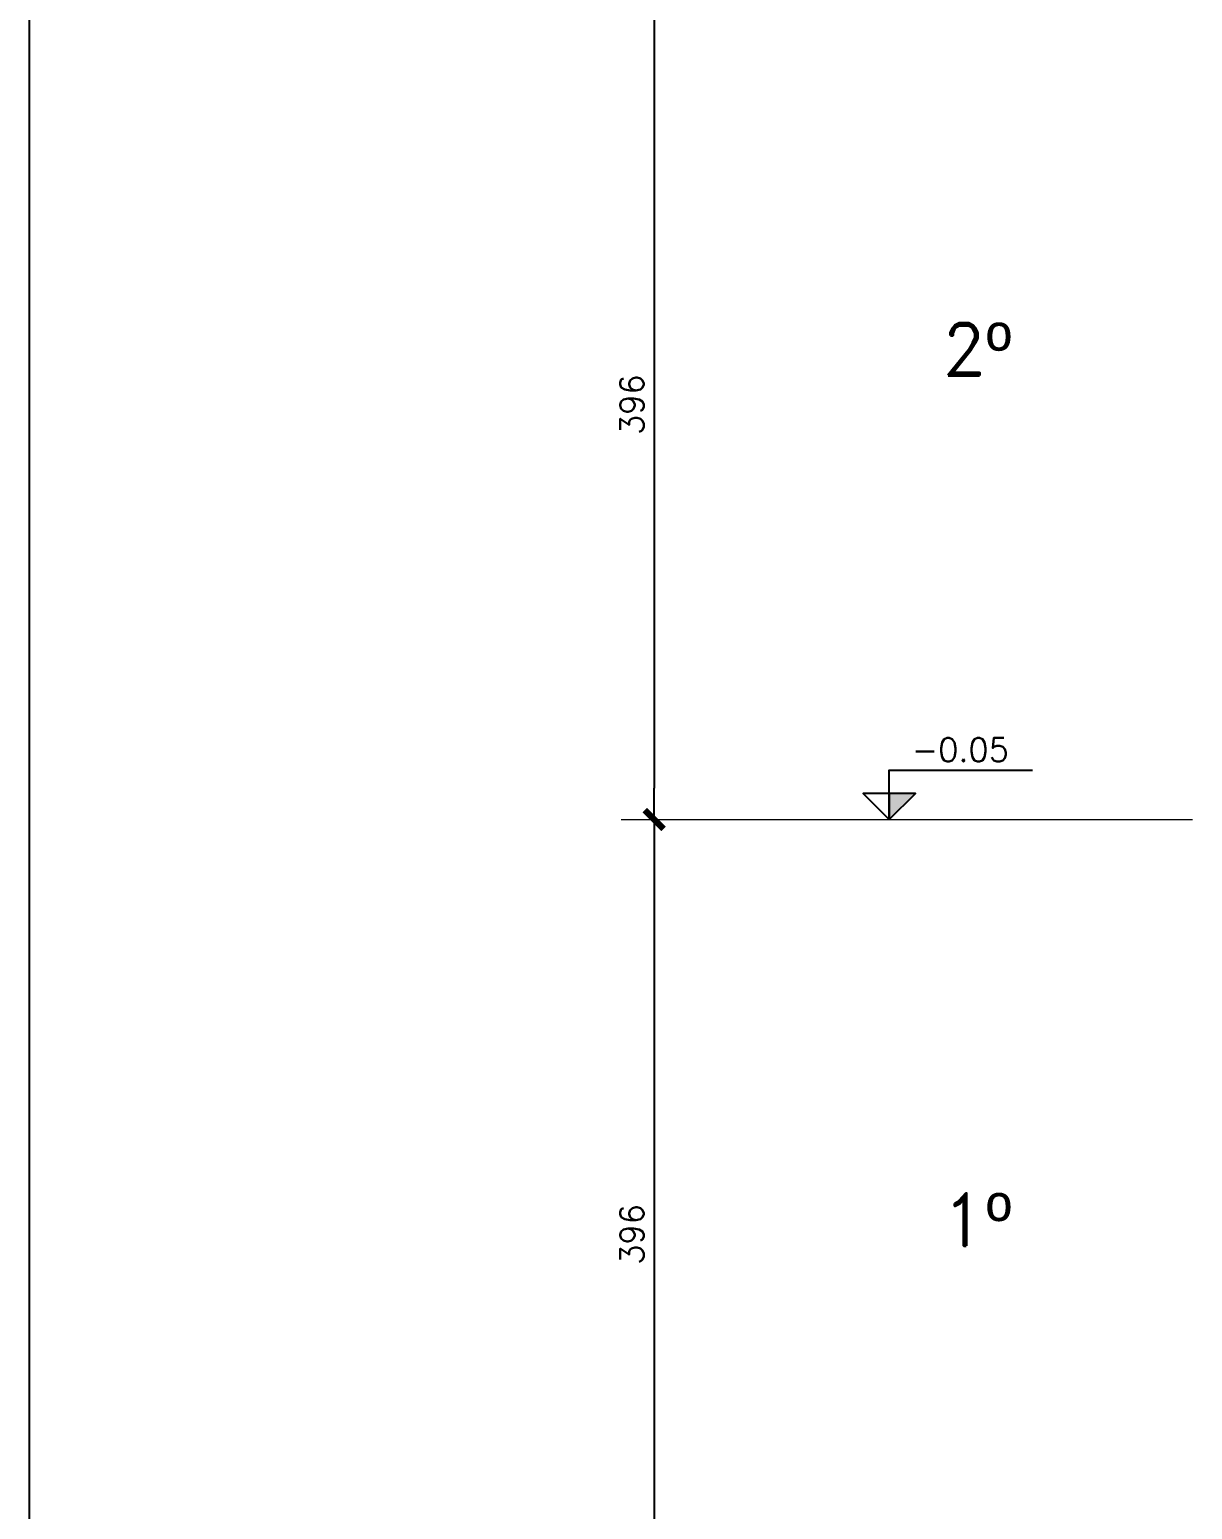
# Model space of a CAD drawing. Extents: x -58 to 5689, y 66 to 4123.
# Drawn here: x -58 to 497, y 2222 to 2928 of the extents above; entities that cross this region are included whole.
import ezdxf
from ezdxf.enums import TextEntityAlignment as Align

# ---------------------------------------------------------------- set-up
doc = ezdxf.new("R2010")
doc.units = 0
doc.header["$LTSCALE"] = 30
doc.header["$MEASUREMENT"] = 0
doc.layers.get('0').update_dxf_attribs({"linetype": 'CONTINUOUS'})
for name, color, linetype in [('EJE2a$0$RLA-COTAS1', 2, 'CONTINUOUS'), ('EJE2a$0$RLA-TEXTOS2', 6, 'CONTINUOUS'), ('RLA-FORMATO', 7, 'CONTINUOUS')]:
    doc.layers.add(name, color=color, linetype=linetype)
doc.layers.add('EJE2a$0$RLA-NIVEL-1', color=1, linetype='CONTINUOUS', lineweight=9)
doc.styles.add('EJE2a$0$RomanD', font='romand.shx', dxfattribs={"height": 31.5})
doc.styles.add('EJE2a$0$ROMANS', font='romans.shx', dxfattribs={"height": 11.25})
doc.dimstyles.new('EJE2a$0$ING-50', dxfattribs={"dimscale": 50, "dimtxt": 0.27, "dimasz": 0.3, "dimexe": 0, "dimexo": 0, "dimgap": 0.1, "dimtad": 1, "dimdec": 1, "dimzin": 12, "dimdsep": 46, "dimtxsty": 'EJE2a$0$ROMANS', "dimblk": 'EJE2a$0$TICK1', "dimblk1": 'EJE2a$0$TICK1', "dimblk2": 'EJE2a$0$TICK1', "dimcen": 0.09, "dimclrd": 2, "dimclre": 1, "dimclrt": 3, "dimadec": 0, "dimazin": 0, "dimtfac": 1, "dimtdec": 0, "dimtix": 1, "dimtmove": 2, "dimatfit": 3, "dimldrblk": 'EJE2a$0$TICK1', "dimfxl": 0, "dimfxlon": 1, "dimtolj": 1, "dimtzin": 0, "dimarcsym": 0})

# ---------------------------------------------------------------- blocks, each defined once
blk = doc.blocks.new('EJE2a$0$TICK1')
at = {"color": 2}
for points in [[(0, 0), (-1, 0)], [(0, 0), (1, 0)]]:
    blk.add_lwpolyline(points, dxfattribs=at)
at = {"color": 2, "const_width": 0.2}
blk.add_lwpolyline([(-0.3, -0.3), (0.3, 0.3)], dxfattribs=at)
blk = doc.blocks.new('EJE2a$0$DIMBLOCK4-EJE 2a')
at = {"layer": 'EJE2a$0$RLA-COTAS1', "color": 2, "lineweight": -2, "transparency": 16777216}
blk.add_line((-2431.87, 376), (-2431.87, 10), dxfattribs=at)
at = {"layer": 'EJE2a$0$RLA-COTAS1', "color": 2, "lineweight": -2, "transparency": 16777216, "xscale": 15, "yscale": 15, "zscale": 15}
for p, rotation in [((-2431.87, 391), 90), ((-2431.87, -5), 270)]:
    blk.add_blockref('EJE2a$0$TICK1', p, dxfattribs=dict(at, rotation=rotation))
at = {"layer": 'EJE2a$0$RLA-COTAS1', "color": 3, "transparency": 16777216, "insert": (-2442.5, 193), "char_height": 11.25, "attachment_point": 5, "rotation": 90, "style": 'EJE2a$0$ROMANS'}
blk.add_mtext('\\A1;396', dxfattribs=at)
blk = doc.blocks.new('EJE2a$0$DIMBLOCK5-EJE 2a')
at = {"layer": 'EJE2a$0$RLA-COTAS1', "color": 2, "lineweight": -2, "transparency": 16777216}
blk.add_line((-2431.87, -20), (-2431.87, -386), dxfattribs=at)
at = {"layer": 'EJE2a$0$RLA-COTAS1', "color": 2, "lineweight": -2, "transparency": 16777216, "xscale": 15, "yscale": 15, "zscale": 15}
for p, rotation in [((-2431.87, -5), 90), ((-2431.87, -401), 270)]:
    blk.add_blockref('EJE2a$0$TICK1', p, dxfattribs=dict(at, rotation=rotation))
at = {"layer": 'EJE2a$0$RLA-COTAS1', "color": 3, "transparency": 16777216, "insert": (-2442.5, -203), "char_height": 11.25, "attachment_point": 5, "rotation": 90, "style": 'EJE2a$0$ROMANS'}
blk.add_mtext('\\A1;396', dxfattribs=at)
blk = doc.blocks.new('EJE2a$0$nivel-el')
blk.add_hatch(color=1).paths.add_polyline_path([(0, 0), (12.5, 12.5), (0, 12.5)])
at = {"color": 3}
blk.add_lwpolyline([(0, 0), (12.5, 12.5), (-12.5, 12.5), (0, 0), (0, 23.61), (68.35, 23.61)], dxfattribs=at)
blk.add_lwpolyline([(0, 0), (12.5, 12.5), (0, 12.5), (0, 0)])
at = {"color": 3, "style": 'EJE2a$0$ROMANS', "flags": 4}
blk.add_attdef('%%P0.00', text='', height=11.25, dxfattribs=at).set_placement((33.96, 27.67), align=Align.CENTER)
blk = doc.blocks.new('EJE2a')
at = {"layer": 'EJE2a$0$RLA-NIVEL-1'}
blk.add_line((-2447.63, -5), (-2175.02, -5), dxfattribs=at)
ref = blk.add_blockref('EJE2a$0$nivel-el', (-2319.71, -5))
ref.add_attrib('%%P0.00', '-0.05', dxfattribs={"color": 3, "height": 11.25, "style": 'EJE2a$0$ROMANS'}).set_placement((-2285.75, 22.67), align=Align.CENTER)
at = {"layer": 'EJE2a$0$RLA-TEXTOS2', "color": 5, "char_height": 25, "attachment_point": 5, "line_spacing_factor": 0.941778, "style": 'EJE2a$0$RomanD'}
for s, insert, width in [('2º', (-2278.09, 219.46), 62.4158), ('1º', (-2278.09, -195.93), 57.2916)]:
    blk.add_mtext(s, dxfattribs=dict(at, insert=insert, width=width))
at = {"layer": 'EJE2a$0$RLA-COTAS1'}
for base, p1, p2, picture, middle in [((-2431.87, -5), (-2426.87, 391), (-2426.87, -5), 'EJE2a$0$DIMBLOCK4-EJE 2a', (-2442.5, 193)), ((-2431.87, -401), (-2426.87, -5), (-2426.87, -401), 'EJE2a$0$DIMBLOCK5-EJE 2a', (-2442.5, -203))]:
    dim = blk.add_linear_dim(base=base, p1=p1, p2=p2, angle=90, dimstyle='EJE2a$0$ING-50', override={"dimexe": 0, "dimexo": 0, "dimdec": 1, "dimfxl": 0, "dimfxlon": 1}, dxfattribs=at)
    dim.commit()
    dim.dimension.update_dxf_attribs({"geometry": picture, "text_midpoint": middle})

msp = doc.modelspace()

# ---------------------------------------------------------------- linework, layer by layer
at = {"layer": 'RLA-FORMATO', "color": 6, "linetype": 'Continuous'}
msp.add_line((-58.1, 68.1), (-58.1, 4123.1), dxfattribs=at)

# ---------------------------------------------------------------- block references
msp.add_blockref('EJE2a', (2671.9, 2555.89))

doc.saveas('drawing.dxf')
